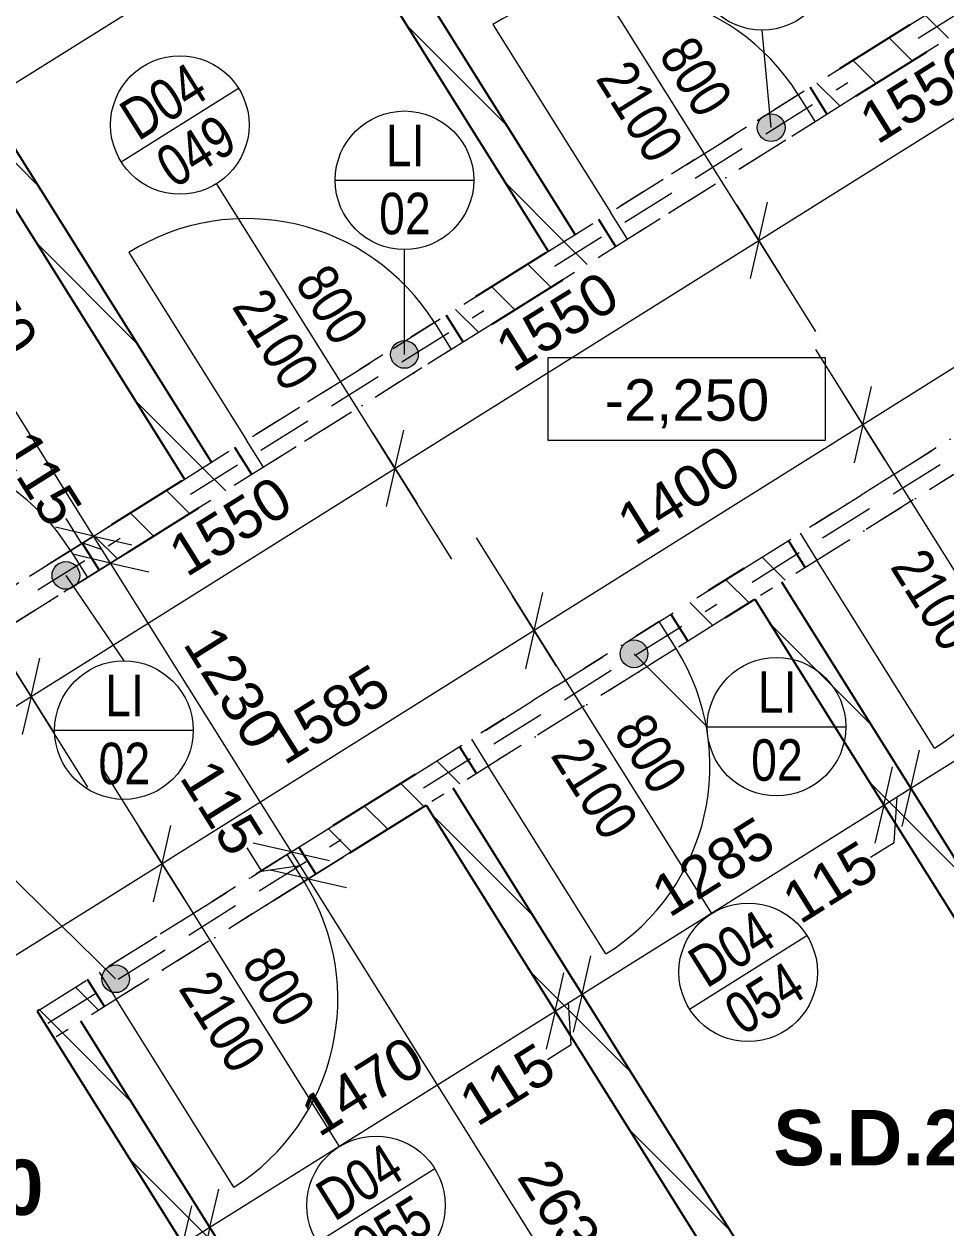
# Model space of a CAD drawing. Header units: millimetres. Extents: x -45523 to 44975, y -3459 to 74573.
# Drawn here: x -23568 to -20241, y 55182 to 59527 of the extents above; entities that cross this region are included whole.
import ezdxf

# ---------------------------------------------------------------- set-up
doc = ezdxf.new("R2010")
doc.units = ezdxf.units.MM
doc.linetypes.add('HA_Dash_3mm-S1mm', pattern=[300, 200, -100])
doc.linetypes.add('HA_DashDot_2_2mm-S0_6mm', pattern=[220, 100, -60, 0, -60])
for name, color, linetype, lineweight in [('A-____-____-DIMS', 9, 'Continuous', 5), ('A-____-____-DIMS-100', 9, 'Continuous', 5), ('A-AREA-____-IDEN', 9, 'Continuous', 9), ('A-DOOR-____-IDEN', 9, 'Continuous', 9), ('A-DOOR-____-MCUT', 9, 'HA_DashDot_2_2mm-S0_6mm', 9), ('A-DOOR-____-OTLN', 9, 'Continuous', 9), ('A-DOOR-FRAM-MCUT', 9, 'Continuous', 9), ('A-GENM-____-HDLN', 9, 'HA_Dash_3mm-S1mm', 9), ('A-GENM-____-IDEN', 9, 'Continuous', 9), ('A-GENM-____-OTLN', 9, 'Continuous', 9), ('A-WALL-____-PATT', 9, 'Continuous', 25), ('G-____-____-DIMS', 9, 'Continuous', 5), ('I-WALL-____-MCUT', 9, 'Continuous', 25)]:
    doc.layers.add(name, color=color, linetype=linetype, lineweight=lineweight)
doc.styles.add('Arial_2', font='arial.ttf', dxfattribs={"height": 150})
doc.styles.add('Arial_3', font='arial.ttf', dxfattribs={"width": 0.8, "height": 150})
doc.styles.add('Arial_B', font='arialbd.ttf', dxfattribs={"height": 200})
doc.dimstyles.new('Inner_Dimensions', dxfattribs={"dimscale": 304.8, "dimtxt": 153.03891, "dimasz": 0.656168, "dimexe": 0.492126, "dimexo": 0.0625, "dimgap": 0.065617, "dimtad": 1, "dimdec": 0, "dimzin": 0, "dimdsep": 46, "dimtxsty": 'Arial_2', "dimblk1": 'OBLIQUE', "dimblk2": 'OBLIQUE', "dimsah": 1, "dimcen": 0.09, "dimdle": 0.492126, "dimazin": 0, "dimtfac": 1, "dimtdec": 4, "dimtix": 1, "dimtmove": 0, "dimatfit": 3, "dimfxl": 0.492126, "dimfxlon": 1, "dimtvp": 1, "dimtolj": 1, "dimtzin": 0, "dimlwd": 9, "dimlwe": 9, "dimarcsym": 2})
doc.dimstyles.new('Inner_Dimensions_1', dxfattribs={"dimscale": 304.8, "dimtxt": 153.03891, "dimasz": 0.656168, "dimexe": 0.492126, "dimexo": 0.0625, "dimgap": 0.065617, "dimtad": 1, "dimdec": 0, "dimzin": 0, "dimdsep": 46, "dimtxsty": 'Arial_2', "dimblk1": 'OBLIQUE', "dimblk2": 'OBLIQUE', "dimsah": 1, "dimcen": 0.09, "dimdle": 0.492126, "dimazin": 0, "dimtfac": 1, "dimtdec": 4, "dimtix": 1, "dimtmove": 1, "dimatfit": 3, "dimfxl": 0.492126, "dimfxlon": 1, "dimtvp": 1, "dimtolj": 1, "dimtzin": 0, "dimlwd": 9, "dimlwe": 9, "dimarcsym": 2})
doc.dimstyles.new('Inner_Dimensions_2', dxfattribs={"dimscale": 304.8, "dimtxt": 153.03891, "dimasz": 0.656168, "dimexe": 0.492126, "dimexo": 0.0625, "dimgap": 0.065617, "dimtad": 1, "dimdec": 0, "dimzin": 0, "dimdsep": 46, "dimtxsty": 'Arial_2', "dimblk1": 'OBLIQUE', "dimblk2": 'OBLIQUE', "dimsah": 1, "dimcen": 0.09, "dimdle": 0.492126, "dimazin": 0, "dimtfac": 1, "dimtdec": 4, "dimtix": 1, "dimtmove": 2, "dimatfit": 3, "dimfxl": 0.492126, "dimfxlon": 1, "dimtvp": 1, "dimtolj": 1, "dimtzin": 0, "dimlwd": 9, "dimlwe": 9, "dimarcsym": 2})
pattern_1 = [(135, (0, 0), (-106.06602, -106.06602), [])]

# ---------------------------------------------------------------- blocks, each defined once
blk = doc.blocks.new('HA_DR_Single_Swing_Solid - In_800x2100_SKLEP-V11-1PP_GARAZ')
at = {"layer": 'A-DOOR-____-MCUT'}
for p, q in [((-400, 57.5), (400, 57.5)), ((-400, -57.5), (400, -57.5))]:
    blk.add_line(p, q, dxfattribs=at)
at = {"layer": 'A-DOOR-____-OTLN', "lineweight": 5}
blk.add_line((400, -857.5), (400, -57.5), dxfattribs=at)
blk.add_arc((400, -57.5), 800, 180, 270, dxfattribs=at)
at = {"layer": 'A-DOOR-FRAM-MCUT'}
for p, q in [((-450, 57.5), (-450, -57.5)), ((-400, -57.5), (-400, 57.5)), ((400, 57.5), (400, -57.5)), ((450, -57.5), (450, 57.5))]:
    blk.add_line(p, q, dxfattribs=at)
blk = doc.blocks.new('HA_DR_Single_Swing_Solid - In_800x2100_SKLEP-V12-1PP_GARAZ')
at = {"layer": 'A-DOOR-____-MCUT'}
for p, q in [((-400, 57.5), (400, 57.5)), ((-400, -57.5), (400, -57.5))]:
    blk.add_line(p, q, dxfattribs=at)
at = {"layer": 'A-DOOR-____-OTLN', "lineweight": 5}
blk.add_line((400, 857.5), (400, 57.5), dxfattribs=at)
blk.add_arc((400, 57.5), 800, 90, 180, dxfattribs=at)
at = {"layer": 'A-DOOR-FRAM-MCUT'}
for p, q in [((-450, -57.5), (-450, 57.5)), ((-400, 57.5), (-400, -57.5)), ((400, -57.5), (400, 57.5)), ((450, 57.5), (450, -57.5))]:
    blk.add_line(p, q, dxfattribs=at)
blk = doc.blocks.new('TB_Porotherm KP11_5_1250mm - TB_Porotherm KP11_5_1250mm-2113159-1PP_GARAZ')
at = {"layer": 'A-GENM-____-HDLN'}
for p, q in [((-625, 57.5), (625, 57.5)), ((-625, 0), (625, 0)), ((625, -57.5), (-625, -57.5))]:
    blk.add_line(p, q, dxfattribs=at)
blk = doc.blocks.new('DIMBLOCK99-1PP_GARAZ')
at = {"layer": 'A-____-____-DIMS-100', "lineweight": 9}
for p, q in [((-22669, 56362.1), (-22414.8, 56521.3)), ((-22541.9, 56441.7), (-22679.7, 56473.3)), ((-22541.9, 56441.7), (-22669, 56362.1)), ((-21145.7, 54212.6), (-22541.9, 56441.7)), ((-22541.9, 56441.7), (-22404.1, 56410)), ((-21272.8, 54133), (-21018.6, 54292.3)), ((-21145.7, 54212.6), (-21283.5, 54244.3)), ((-21145.7, 54212.6), (-21272.8, 54133)), ((-21145.7, 54212.6), (-21007.8, 54181))]:
    blk.add_line(p, q, dxfattribs=at)
at = {"layer": 'A-____-____-DIMS-100', "color": 0, "lineweight": 9, "insert": (-21664.9, 55446.2), "char_height": 150, "width": 553.765, "attachment_point": 1, "rotation": 302.0624, "line_spacing_factor": 0.941778, "style": 'Arial_2'}
blk.add_mtext('2630', dxfattribs=at)
blk = doc.blocks.new('_Oblique')
at = {"color": 0, "linetype": 'ByBlock', "lineweight": -2}
blk.add_line((-0.5, -0.5), (0.5, 0.5), dxfattribs=at)
blk = doc.blocks.new('DIMBLOCK100-1PP_GARAZ')
at = {"layer": 'A-____-____-DIMS-100', "lineweight": 9}
for p, q in [((-22730.1, 56459.5), (-22475.8, 56618.8)), ((-22763.9, 56553.8), (-22710.8, 56469)), ((-22603, 56539.1), (-22740.8, 56570.8)), ((-22603, 56539.1), (-22730.1, 56459.5)), ((-22541.9, 56441.7), (-22603, 56539.1)), ((-22603, 56539.1), (-22465.1, 56507.5)), ((-22710.8, 56469), (-22572.4, 56490.4)), ((-22669, 56362.1), (-22414.8, 56521.3)), ((-22541.9, 56441.7), (-22679.7, 56473.3)), ((-22541.9, 56441.7), (-22669, 56362.1)), ((-22541.9, 56441.7), (-22404.1, 56410))]:
    blk.add_line(p, q, dxfattribs=at)
at = {"layer": 'A-____-____-DIMS-100', "color": 0, "lineweight": 9, "insert": (-22882.3, 56888), "char_height": 150, "width": 415.324, "attachment_point": 1, "rotation": 302.0624, "line_spacing_factor": 0.941778, "style": 'Arial_2'}
blk.add_mtext('115', dxfattribs=at)
blk = doc.blocks.new('DIMBLOCK101-1PP_GARAZ')
at = {"layer": 'A-____-____-DIMS-100', "lineweight": 9}
for p, q in [((-23383, 57501.9), (-23128.8, 57661.2)), ((-23255.9, 57581.5), (-23393.7, 57613.2)), ((-23255.9, 57581.5), (-23383, 57501.9)), ((-22603, 56539.1), (-23255.9, 57581.5)), ((-23255.9, 57581.5), (-23118.1, 57549.9)), ((-22730.1, 56459.5), (-22475.8, 56618.8)), ((-22603, 56539.1), (-22740.8, 56570.8)), ((-22603, 56539.1), (-22730.1, 56459.5)), ((-22603, 56539.1), (-22465.1, 56507.5))]:
    blk.add_line(p, q, dxfattribs=at)
at = {"layer": 'A-____-____-DIMS-100', "color": 0, "lineweight": 9, "insert": (-22869.9, 57369.9), "char_height": 150, "width": 553.765, "attachment_point": 1, "rotation": 302.0624, "line_spacing_factor": 0.941778, "style": 'Arial_2'}
blk.add_mtext('1230', dxfattribs=at)
blk = doc.blocks.new('DIMBLOCK102-1PP_GARAZ')
at = {"layer": 'A-____-____-DIMS-100', "lineweight": 9}
for p, q in [((-23444.1, 57599.4), (-23189.8, 57758.6)), ((-23316.9, 57679), (-23454.8, 57710.7)), ((-23417.8, 57741.9), (-23364.7, 57657.1)), ((-23316.9, 57679), (-23444.1, 57599.4)), ((-23255.9, 57581.5), (-23316.9, 57679)), ((-23316.9, 57679), (-23179.1, 57647.3)), ((-23383, 57501.9), (-23128.8, 57661.2)), ((-23364.7, 57657.1), (-23286.4, 57630.3)), ((-23255.9, 57581.5), (-23393.7, 57613.2)), ((-23255.9, 57581.5), (-23383, 57501.9)), ((-23255.9, 57581.5), (-23118.1, 57549.9))]:
    blk.add_line(p, q, dxfattribs=at)
at = {"layer": 'A-____-____-DIMS-100', "color": 0, "lineweight": 9, "insert": (-23536.3, 58076), "char_height": 150, "width": 415.324, "attachment_point": 1, "rotation": 302.0624, "line_spacing_factor": 0.941778, "style": 'Arial_2'}
blk.add_mtext('115', dxfattribs=at)
blk = doc.blocks.new('DIMBLOCK103-1PP_GARAZ')
at = {"layer": 'A-____-____-DIMS-100', "lineweight": 9}
for p, q in [((-24861.4, 59862.1), (-24607.2, 60021.4)), ((-24734.3, 59941.7), (-24872.1, 59973.4)), ((-24734.3, 59941.7), (-24861.4, 59862.1)), ((-23316.9, 57679), (-24734.3, 59941.7)), ((-24734.3, 59941.7), (-24596.5, 59910.1)), ((-23444.1, 57599.4), (-23189.8, 57758.6)), ((-23316.9, 57679), (-23454.8, 57710.7)), ((-23316.9, 57679), (-23444.1, 57599.4)), ((-23316.9, 57679), (-23179.1, 57647.3))]:
    blk.add_line(p, q, dxfattribs=at)
at = {"layer": 'A-____-____-DIMS-100', "color": 0, "lineweight": 9, "insert": (-23756.6, 58785.3), "char_height": 150, "width": 553.765, "attachment_point": 1, "rotation": 302.0624, "line_spacing_factor": 0.941778, "style": 'Arial_2'}
blk.add_mtext('2670', dxfattribs=at)
blk = doc.blocks.new('DIMBLOCK123-1PP_GARAZ')
at = {"layer": 'A-____-____-DIMS-100', "lineweight": 9}
for p, q in [((-23074.3, 55250.4), (-22915, 54996.1)), ((-22994.6, 55123.3), (-23074.3, 55250.4)), ((-22994.6, 55123.3), (-22963, 55261.1)), ((-24202.4, 54366.7), (-22994.6, 55123.3)), ((-22994.6, 55123.3), (-23026.3, 54985.4)), ((-24282, 54493.9), (-24122.7, 54239.6)), ((-24202.4, 54366.7), (-24282, 54493.9)), ((-24202.4, 54366.7), (-24170.7, 54504.6)), ((-24202.4, 54366.7), (-24234, 54228.9))]:
    blk.add_line(p, q, dxfattribs=at)
at = {"layer": 'A-____-____-DIMS-100', "color": 0, "lineweight": 9, "insert": (-23908, 54804.5), "char_height": 150, "width": 553.765, "attachment_point": 1, "rotation": 32.0624, "line_spacing_factor": 0.941778, "style": 'Arial_2'}
blk.add_mtext('1425', dxfattribs=at)
blk = doc.blocks.new('DIMBLOCK124-1PP_GARAZ')
at = {"layer": 'A-____-____-DIMS-100', "lineweight": 9}
for p, q in [((-22897.2, 55184.3), (-22865.5, 55322.1)), ((-22976.8, 55311.4), (-22817.6, 55057.2)), ((-22897.2, 55184.3), (-22976.8, 55311.4)), ((-23074.3, 55250.4), (-22915, 54996.1)), ((-22994.6, 55123.3), (-23074.3, 55250.4)), ((-22994.6, 55123.3), (-22963, 55261.1)), ((-22994.6, 55123.3), (-22897.2, 55184.3)), ((-22987.2, 54970.5), (-22945.9, 55153.8)), ((-22897.2, 55184.3), (-22928.8, 55046.5)), ((-22994.6, 55123.3), (-23026.3, 54985.4)), ((-23071.9, 54917.4), (-22987.2, 54970.5))]:
    blk.add_line(p, q, dxfattribs=at)
at = {"layer": 'A-____-____-DIMS-100', "color": 0, "lineweight": 9, "insert": (-23406.1, 54798.9), "char_height": 150, "width": 415.324, "attachment_point": 1, "rotation": 32.0624, "line_spacing_factor": 0.941778, "style": 'Arial_2'}
blk.add_mtext('115', dxfattribs=at)
blk = doc.blocks.new('DIMBLOCK125-1PP_GARAZ')
at = {"layer": 'A-____-____-DIMS-100', "lineweight": 9}
for p, q in [((-21651.4, 55964.6), (-21619.7, 56102.5)), ((-21731, 56091.8), (-21571.8, 55837.5)), ((-21651.4, 55964.6), (-21731, 56091.8)), ((-22897.2, 55184.3), (-21651.4, 55964.6)), ((-21651.4, 55964.6), (-21683.1, 55826.8)), ((-22897.2, 55184.3), (-22865.5, 55322.1)), ((-22976.8, 55311.4), (-22817.6, 55057.2)), ((-22897.2, 55184.3), (-22976.8, 55311.4)), ((-22897.2, 55184.3), (-22928.8, 55046.5))]:
    blk.add_line(p, q, dxfattribs=at)
at = {"layer": 'A-____-____-DIMS-100', "color": 0, "lineweight": 9, "insert": (-22583.8, 55634), "char_height": 150, "width": 553.765, "attachment_point": 1, "rotation": 32.0624, "line_spacing_factor": 0.941778, "style": 'Arial_2'}
blk.add_mtext('1470', dxfattribs=at)
blk = doc.blocks.new('DIMBLOCK126-1PP_GARAZ')
at = {"layer": 'A-____-____-DIMS-100', "lineweight": 9}
for p, q in [((-21633.6, 56152.8), (-21474.3, 55898.6)), ((-21553.9, 56025.7), (-21633.6, 56152.8)), ((-21553.9, 56025.7), (-21522.3, 56163.5)), ((-21651.4, 55964.6), (-21619.7, 56102.5)), ((-21731, 56091.8), (-21571.8, 55837.5)), ((-21651.4, 55964.6), (-21731, 56091.8)), ((-21651.4, 55964.6), (-21553.9, 56025.7)), ((-21553.9, 56025.7), (-21585.6, 55887.8)), ((-21593.7, 55843.3), (-21602.7, 55995.2)), ((-21651.4, 55964.6), (-21683.1, 55826.8)), ((-21678.5, 55790.2), (-21593.7, 55843.3))]:
    blk.add_line(p, q, dxfattribs=at)
at = {"layer": 'A-____-____-DIMS-100', "color": 0, "lineweight": 9, "insert": (-22012.7, 55671.7), "char_height": 150, "width": 415.324, "attachment_point": 1, "rotation": 32.0624, "line_spacing_factor": 0.941778, "style": 'Arial_2'}
blk.add_mtext('115', dxfattribs=at)
blk = doc.blocks.new('DIMBLOCK127-1PP_GARAZ')
at = {"layer": 'A-____-____-DIMS-100', "lineweight": 9}
for p, q in [((-20464.9, 56707.8), (-20433.3, 56845.6)), ((-20544.6, 56834.9), (-20385.3, 56580.7)), ((-20464.9, 56707.8), (-20544.6, 56834.9)), ((-21553.9, 56025.7), (-20464.9, 56707.8)), ((-20464.9, 56707.8), (-20496.6, 56570)), ((-21633.6, 56152.8), (-21474.3, 55898.6)), ((-21553.9, 56025.7), (-21633.6, 56152.8)), ((-21553.9, 56025.7), (-21522.3, 56163.5)), ((-21553.9, 56025.7), (-21585.6, 55887.8))]:
    blk.add_line(p, q, dxfattribs=at)
at = {"layer": 'A-____-____-DIMS-100', "color": 0, "lineweight": 9, "insert": (-21319, 56426.2), "char_height": 150, "width": 553.765, "attachment_point": 1, "rotation": 32.0624, "line_spacing_factor": 0.941778, "style": 'Arial_2'}
blk.add_mtext('1285', dxfattribs=at)
blk = doc.blocks.new('DIMBLOCK128-1PP_GARAZ')
at = {"layer": 'A-____-____-DIMS-100', "lineweight": 9}
for p, q in [((-20447.1, 56896), (-20287.9, 56641.7)), ((-20367.5, 56768.9), (-20447.1, 56896)), ((-20367.5, 56768.9), (-20335.8, 56906.7)), ((-20464.9, 56707.8), (-20433.3, 56845.6)), ((-20544.6, 56834.9), (-20385.3, 56580.7)), ((-20464.9, 56707.8), (-20544.6, 56834.9)), ((-20464.9, 56707.8), (-20367.5, 56768.9)), ((-20367.5, 56768.9), (-20399.1, 56631)), ((-20464.9, 56707.8), (-20496.6, 56570)), ((-20427.9, 56573.5), (-20416.2, 56738.3)), ((-20512.6, 56520.4), (-20427.9, 56573.5))]:
    blk.add_line(p, q, dxfattribs=at)
at = {"layer": 'A-____-____-DIMS-100', "color": 0, "lineweight": 9, "insert": (-20846.8, 56402), "char_height": 150, "width": 415.324, "attachment_point": 1, "rotation": 32.0624, "line_spacing_factor": 0.941778, "style": 'Arial_2'}
blk.add_mtext('115', dxfattribs=at)
blk = doc.blocks.new('DIMBLOCK129-1PP_GARAZ')
at = {"layer": 'A-____-____-DIMS-100', "lineweight": 9}
for p, q in [((-19112.3, 57732.1), (-18953.1, 57477.8)), ((-19032.7, 57604.9), (-19112.3, 57732.1)), ((-19032.7, 57604.9), (-19001.1, 57742.8)), ((-20367.5, 56768.9), (-19032.7, 57604.9)), ((-19032.7, 57604.9), (-19064.4, 57467.1)), ((-20447.1, 56896), (-20287.9, 56641.7)), ((-20367.5, 56768.9), (-20447.1, 56896)), ((-20367.5, 56768.9), (-20335.8, 56906.7)), ((-20367.5, 56768.9), (-20399.1, 56631))]:
    blk.add_line(p, q, dxfattribs=at)
at = {"layer": 'A-____-____-DIMS-100', "color": 0, "lineweight": 9, "insert": (-20009.6, 57246.4), "char_height": 150, "width": 553.765, "attachment_point": 1, "rotation": 32.0624, "line_spacing_factor": 0.941778, "style": 'Arial_2'}
blk.add_mtext('1575', dxfattribs=at)
blk = doc.blocks.new('DIMBLOCK174-1PP_GARAZ')
at = {"layer": 'A-____-____-DIMS-100', "lineweight": 9}
for p, q in [((-22491.1, 60008.5), (-22459.5, 60146.4)), ((-22570.8, 60135.7), (-22411.5, 59881.4)), ((-22491.1, 60008.5), (-22570.8, 60135.7)), ((-23707.3, 59246.8), (-22491.1, 60008.5)), ((-22491.1, 60008.5), (-22522.8, 59870.7)), ((-23786.9, 59373.9), (-23627.7, 59119.7)), ((-23707.3, 59246.8), (-23786.9, 59373.9)), ((-23707.3, 59246.8), (-23675.6, 59384.6)), ((-23707.3, 59246.8), (-23738.9, 59109))]:
    blk.add_line(p, q, dxfattribs=at)
at = {"layer": 'A-____-____-DIMS-100', "color": 0, "lineweight": 9, "insert": (-23408.7, 59687.2), "char_height": 150, "width": 553.765, "attachment_point": 1, "rotation": 32.0612, "line_spacing_factor": 0.941778, "style": 'Arial_2'}
blk.add_mtext('1435', dxfattribs=at)
blk = doc.blocks.new('DIMBLOCK180-1PP_GARAZ')
at = {"layer": 'A-____-____-DIMS-100', "lineweight": 9}
for p, q in [((-23542.8, 57100.5), (-23511.2, 57238.3)), ((-23622.5, 57227.6), (-23463.2, 56973.4)), ((-23542.8, 57100.5), (-23622.5, 57227.6)), ((-24737.8, 56352), (-23542.8, 57100.5)), ((-23542.8, 57100.5), (-23574.5, 56962.6)), ((-24737.8, 56352), (-24706.2, 56489.8)), ((-24817.4, 56479.1), (-24658.2, 56224.9)), ((-24737.8, 56352), (-24817.4, 56479.1)), ((-24737.8, 56352), (-24769.5, 56214.2))]:
    blk.add_line(p, q, dxfattribs=at)
at = {"layer": 'A-____-____-DIMS-100', "color": 0, "lineweight": 9, "insert": (-24449.9, 56785.7), "char_height": 150, "width": 553.765, "attachment_point": 1, "rotation": 32.0612, "line_spacing_factor": 0.941778, "style": 'Arial_2'}
blk.add_mtext('1410', dxfattribs=at)
blk = doc.blocks.new('DIMBLOCK181-1PP_GARAZ')
at = {"layer": 'A-____-____-DIMS-100', "lineweight": 9}
for p, q in [((-22229.2, 57923.3), (-22197.6, 58061.1)), ((-22308.9, 58050.4), (-22149.6, 57796.1)), ((-22229.2, 57923.3), (-22308.9, 58050.4)), ((-23542.8, 57100.5), (-22229.2, 57923.3)), ((-22229.2, 57923.3), (-22260.9, 57785.4)), ((-23542.8, 57100.5), (-23511.2, 57238.3)), ((-23622.5, 57227.6), (-23463.2, 56973.4)), ((-23542.8, 57100.5), (-23622.5, 57227.6)), ((-23542.8, 57100.5), (-23574.5, 56962.6))]:
    blk.add_line(p, q, dxfattribs=at)
at = {"layer": 'A-____-____-DIMS-100', "color": 0, "lineweight": 9, "insert": (-23061.5, 57655.3), "char_height": 150, "width": 553.765, "attachment_point": 1, "rotation": 32.0612, "line_spacing_factor": 0.941778, "style": 'Arial_2'}
blk.add_mtext('1550', dxfattribs=at)
blk = doc.blocks.new('DIMBLOCK182-1PP_GARAZ')
at = {"layer": 'A-____-____-DIMS-100', "lineweight": 9}
for p, q in [((-20915.6, 58746), (-20884, 58883.9)), ((-20995.3, 58873.2), (-20836, 58618.9)), ((-20915.6, 58746), (-20995.3, 58873.2)), ((-22229.2, 57923.3), (-20915.6, 58746)), ((-20915.6, 58746), (-20947.3, 58608.2)), ((-22229.2, 57923.3), (-22197.6, 58061.1)), ((-22308.9, 58050.4), (-22149.6, 57796.1)), ((-22229.2, 57923.3), (-22308.9, 58050.4)), ((-22229.2, 57923.3), (-22260.9, 57785.4))]:
    blk.add_line(p, q, dxfattribs=at)
at = {"layer": 'A-____-____-DIMS-100', "color": 0, "lineweight": 9, "insert": (-21882, 58394.1), "char_height": 150, "width": 553.765, "attachment_point": 1, "rotation": 32.0612, "line_spacing_factor": 0.941778, "style": 'Arial_2'}
blk.add_mtext('1550', dxfattribs=at)
blk = doc.blocks.new('DIMBLOCK183-1PP_GARAZ')
at = {"layer": 'A-____-____-DIMS-100', "lineweight": 9}
for p, q in [((-19602, 59568.8), (-19570.4, 59706.6)), ((-19681.7, 59695.9), (-19522.4, 59441.7)), ((-19602, 59568.8), (-19681.7, 59695.9)), ((-20915.6, 58746), (-19602, 59568.8)), ((-19602, 59568.8), (-19633.7, 59431)), ((-20915.6, 58746), (-20884, 58883.9)), ((-20995.3, 58873.2), (-20836, 58618.9)), ((-20915.6, 58746), (-20995.3, 58873.2)), ((-20915.6, 58746), (-20947.3, 58608.2))]:
    blk.add_line(p, q, dxfattribs=at)
at = {"layer": 'A-____-____-DIMS-100', "color": 0, "lineweight": 9, "insert": (-20568.4, 59216.9), "char_height": 150, "width": 553.765, "attachment_point": 1, "rotation": 32.0612, "line_spacing_factor": 0.941778, "style": 'Arial_2'}
blk.add_mtext('1550', dxfattribs=at)
blk = doc.blocks.new('HA_TAG_Door_TypeMark_wDimensions - Scale100_Left with Bouble-921058-1PP_GARAZ')
at = {"layer": 'A-DOOR-____-IDEN'}
for p, q in [((-2.5, 13.5), (2.5, 13.5)), ((0, -5), (0, 11))]:
    blk.add_line(p, q, dxfattribs=at)
blk.add_circle((0, 13.5), 2.5, dxfattribs=at)
blk = doc.blocks.new('HA_TAG_Door_TypeMark_wDimensions - Scale100_Right with Bouble-921054-1PP_GARAZ')
at = {"layer": 'A-DOOR-____-IDEN'}
for p, q in [((0, 5), (0, -11)), ((-2.5, -13.5), (2.5, -13.5))]:
    blk.add_line(p, q, dxfattribs=at)
blk.add_circle((0, -13.5), 2.5, dxfattribs=at)
blk = doc.blocks.new('DIMBLOCK278-1PP_GARAZ')
at = {"layer": 'A-____-____-DIMS-100', "lineweight": 9}
for p, q in [((-19028.5, 58850.9), (-19187.8, 59105.2)), ((-19108.1, 58978), (-19076.5, 59115.9)), ((-19108.1, 58978), (-20540.4, 58080.9)), ((-19108.1, 58978), (-19139.8, 58840.2)), ((-19108.1, 58978), (-19028.5, 58850.9)), ((-20460.7, 57953.8), (-20620, 58208)), ((-20540.4, 58080.9), (-20508.7, 58218.8)), ((-20540.4, 58080.9), (-20572, 57943.1)), ((-20540.4, 58080.9), (-20460.7, 57953.8))]:
    blk.add_line(p, q, dxfattribs=at)
at = {"layer": 'A-____-____-DIMS-100', "color": 0, "lineweight": 9, "insert": (-20133.8, 58589), "char_height": 150, "width": 553.765, "attachment_point": 1, "rotation": 32.0624, "line_spacing_factor": 0.941778, "style": 'Arial_2'}
blk.add_mtext('1690', dxfattribs=at)
blk = doc.blocks.new('DIMBLOCK279-1PP_GARAZ')
at = {"layer": 'A-____-____-DIMS-100', "lineweight": 9}
for p, q in [((-20460.7, 57953.8), (-20620, 58208)), ((-20540.4, 58080.9), (-20508.7, 58218.8)), ((-20540.4, 58080.9), (-21726.8, 57337.7)), ((-20540.4, 58080.9), (-20572, 57943.1)), ((-20540.4, 58080.9), (-20460.7, 57953.8)), ((-21647.2, 57210.6), (-21806.4, 57464.9)), ((-21726.8, 57337.7), (-21695.2, 57475.6)), ((-21726.8, 57337.7), (-21758.5, 57199.9)), ((-21726.8, 57337.7), (-21647.2, 57210.6))]:
    blk.add_line(p, q, dxfattribs=at)
at = {"layer": 'A-____-____-DIMS-100', "color": 0, "lineweight": 9, "insert": (-21443.1, 57768.8), "char_height": 150, "width": 553.765, "attachment_point": 1, "rotation": 32.0624, "line_spacing_factor": 0.941778, "style": 'Arial_2'}
blk.add_mtext('1400', dxfattribs=at)
blk = doc.blocks.new('DIMBLOCK280-1PP_GARAZ')
at = {"layer": 'A-____-____-DIMS-100', "lineweight": 9}
for p, q in [((-21647.2, 57210.6), (-21806.4, 57464.9)), ((-21726.8, 57337.7), (-21695.2, 57475.6)), ((-21726.8, 57337.7), (-23070, 56496.4)), ((-21726.8, 57337.7), (-21758.5, 57199.9)), ((-21726.8, 57337.7), (-21647.2, 57210.6)), ((-22990.4, 56369.2), (-23149.7, 56623.5)), ((-23070, 56496.4), (-23038.4, 56634.2)), ((-23070, 56496.4), (-23101.7, 56358.5)), ((-23070, 56496.4), (-22990.4, 56369.2))]:
    blk.add_line(p, q, dxfattribs=at)
at = {"layer": 'A-____-____-DIMS-100', "color": 0, "lineweight": 9, "insert": (-22708, 56976.5), "char_height": 150, "width": 553.765, "attachment_point": 1, "rotation": 32.0624, "line_spacing_factor": 0.941778, "style": 'Arial_2'}
blk.add_mtext('1585', dxfattribs=at)
blk = doc.blocks.new('DIMBLOCK281-1PP_GARAZ')
at = {"layer": 'A-____-____-DIMS-100', "lineweight": 9}
for p, q in [((-22990.4, 56369.2), (-23149.7, 56623.5)), ((-23070, 56496.4), (-23038.4, 56634.2)), ((-23070, 56496.4), (-24968.4, 55307.2)), ((-23070, 56496.4), (-23101.7, 56358.5)), ((-23070, 56496.4), (-22990.4, 56369.2)), ((-24761.7, 55259.7), (-24921, 55514)), ((-24841.3, 55386.9), (-24809.7, 55524.7)), ((-24841.3, 55386.9), (-24873, 55249)), ((-24841.3, 55386.9), (-24761.7, 55259.7))]:
    blk.add_line(p, q, dxfattribs=at)
at = {"layer": 'A-____-____-DIMS-100', "color": 0, "lineweight": 9, "insert": (-24265.2, 56001.1), "char_height": 150, "width": 553.765, "attachment_point": 1, "rotation": 32.0624, "line_spacing_factor": 0.941778, "style": 'Arial_2'}
blk.add_mtext('2090', dxfattribs=at)
blk = doc.blocks.new('Spot Elevations - Generic-448778-1PP_GARAZ')
at = {"layer": 'G-____-____-DIMS', "lineweight": 9}
for p, q in [((-5, 0), (-5, 3)), ((-5, 3), (5, 3)), ((5, 3), (5, 0)), ((5, 0), (-5, 0))]:
    blk.add_line(p, q, dxfattribs=at)
blk = doc.blocks.new('DIMBLOCK543-1PP_GARAZ')
at = {"layer": 'A-____-____-DIMS-100', "lineweight": 9}
for p, q in [((-18483.1, 71251.8), (-18642.3, 71506)), ((-18562.7, 71378.9), (-18531, 71516.7)), ((-18435.6, 71458.5), (-42266.7, 56531.7)), ((-18562.7, 71378.9), (-18594.4, 71241.1)), ((-18562.7, 71378.9), (-18483.1, 71251.8)), ((-42060, 56484.2), (-42219.2, 56738.4)), ((-42139.6, 56611.3), (-42107.9, 56749.1)), ((-42139.6, 56611.3), (-42171.3, 56473.5)), ((-42139.6, 56611.3), (-42060, 56484.2))]:
    blk.add_line(p, q, dxfattribs=at)
at = {"layer": 'A-____-____-DIMS-100', "color": 0, "lineweight": 9, "insert": (-31092.9, 63783.9), "char_height": 150, "width": 692.207, "attachment_point": 1, "rotation": 32.0612, "line_spacing_factor": 0.941778, "style": 'Arial_2'}
blk.add_mtext('27820', dxfattribs=at)
blk = doc.blocks.new('HA_TAG_GM_Products - Generic-588599-1PP_GARAZ')
at = {"layer": 'A-GENM-____-IDEN'}
blk.add_line((-2.5, 0), (2.5, 0), dxfattribs=at)
blk.add_circle((0, 0), 2.5, dxfattribs=at)

msp = doc.modelspace()

# ---------------------------------------------------------------- hatches: boundary and pattern name
at = {"layer": 'A-GENM-____-IDEN'}
h = msp.add_hatch(color=256, dxfattribs=at)
edge = h.paths.add_edge_path()
edge.add_arc((-20871.3, 59153.3), 50, 0, 360)
h = msp.add_hatch(color=256, dxfattribs=at)
edge = h.paths.add_edge_path()
edge.add_arc((-22194.9, 58334.6), 50, 0, 360)
h = msp.add_hatch(color=256, dxfattribs=at)
edge = h.paths.add_edge_path()
edge.add_arc((-23417.1, 57536.9), 50, 0, 360)
h = msp.add_hatch(color=256, dxfattribs=at)
edge = h.paths.add_edge_path()
edge.add_arc((-21366.3, 57254), 50, 0, 360)
h = msp.add_hatch(color=256, dxfattribs=at)
edge = h.paths.add_edge_path()
edge.add_arc((-23237.5, 56081), 50, 0, 360)
at = {"layer": 'A-WALL-____-PATT', "lineweight": 5}
h = msp.add_hatch(dxfattribs=at)
h.set_pattern_fill('FP_2', color=256, style=0, pattern_type=2)
h.set_pattern_definition(pattern_1)
h.paths.add_polyline_path([(-21675.9, 58706.9), (-21578.4, 58768), (-22995.7, 61030.7), (-23093.1, 60969.7), (-21764.3, 58848.1)])
h = msp.add_hatch(dxfattribs=at)
h.set_pattern_fill('FP_2', color=256, style=0, pattern_type=2)
h.set_pattern_definition(pattern_1)
h.paths.add_polyline_path([(-25381.9, 56249.9), (-25254.7, 56329.5), (-25315.8, 56427), (-25442.9, 56347.3)])
h.paths.add_polyline_path([(-24492, 56807.2), (-24059.8, 57078), (-24120.8, 57175.5), (-24553.1, 56904.7)])
h.paths.add_polyline_path([(-23297, 57555.8), (-22746.2, 57900.8), (-22807.2, 57998.3), (-23358.1, 57653.2)])
h.paths.add_polyline_path([(-21983.5, 58378.6), (-21432.6, 58723.6), (-21493.6, 58821.1), (-22044.5, 58476)])
h.paths.add_polyline_path([(-20669.9, 59201.4), (-20119, 59546.4), (-20180.1, 59643.9), (-20730.9, 59298.8)])
h.paths.add_polyline_path([(-19356.3, 60024.2), (-18686.8, 60443.5), (-18747.8, 60541), (-19417.3, 60121.6)])
h = msp.add_hatch(dxfattribs=at)
h.set_pattern_fill('FP_2', color=256, style=0, pattern_type=2)
h.set_pattern_definition(pattern_1)
h.paths.add_polyline_path([(-22989.4, 57884.1), (-22892, 57945.2), (-24309.3, 60207.9), (-24406.7, 60146.9), (-24161.3, 59755)])
h = msp.add_hatch(dxfattribs=at)
h.set_pattern_fill('FP_2', color=256, style=0, pattern_type=2)
h.set_pattern_definition(pattern_1)
h.paths.add_polyline_path([(-23460.2, 55866.5), (-23278, 55980.6), (-23339, 56078.1), (-23521.2, 55963.9)])
h.paths.add_polyline_path([(-22515.3, 56458.4), (-21934.8, 56822), (-21995.8, 56919.5), (-22576.3, 56555.8)])
h.paths.add_polyline_path([(-21172, 57299.8), (-20748.3, 57565.2), (-20809.3, 57662.6), (-21233.1, 57397.2)])
h.paths.add_polyline_path([(-19985.6, 58042.9), (-19316.1, 58462.3), (-19377.1, 58559.8), (-20046.6, 58140.4)])
h.paths.add_polyline_path([(-18553.3, 58940.1), (-17972.8, 59303.7), (-18033.9, 59401.1), (-18614.4, 59037.5)])
h = msp.add_hatch(dxfattribs=at)
h.set_pattern_fill('FP_2', color=256, style=0, pattern_type=2)
h.set_pattern_definition(pattern_1)
h.paths.add_polyline_path([(-19534.3, 55222), (-19436.8, 55283), (-20833, 57512.1), (-20930.5, 57451.1)])
h = msp.add_hatch(dxfattribs=at)
h.set_pattern_fill('FP_2', color=256, style=0, pattern_type=2)
h.set_pattern_definition(pattern_1)
h.paths.add_polyline_path([(-20720.7, 54478.8), (-20623.3, 54539.9), (-22019.5, 56768.9), (-22116.9, 56707.9), (-21764.3, 56144.9)])
h = msp.add_hatch(dxfattribs=at)
h.set_pattern_fill('FP_2', color=256, style=0, pattern_type=2)
h.set_pattern_definition(pattern_1)
h.paths.add_polyline_path([(-22064, 53637.4), (-21966.5, 53698.5), (-23362.7, 55927.5), (-23460.2, 55866.5), (-23030.5, 55180.5)])

# ---------------------------------------------------------------- linework, layer by layer
at = {"layer": 'A-GENM-____-IDEN'}
for p, q in [((-20871.3, 59153.3), (-20903.9, 59505.3)), ((-22194.9, 58334.6), (-22194.9, 58713.4)), ((-23417.1, 57536.9), (-23207.7, 57228.5)), ((-21366.3, 57254), (-21102, 56990.8)), ((-23237.5, 56081), (-23643.1, 56478.5))]:
    msp.add_line(p, q, dxfattribs=at)
for centre in [(-20871.3, 59153.3), (-22194.9, 58334.6), (-23417.1, 57536.9), (-21366.3, 57254), (-23237.5, 56081)]:
    msp.add_circle(centre, 50, dxfattribs=at)
at = {"layer": 'I-WALL-____-MCUT'}
for p, q in [((-21578.4, 58768), (-22995.7, 61030.7)), ((-23093.1, 60969.7), (-21675.9, 58706.9)), ((-22892, 57945.2), (-24309.3, 60207.9)), ((-24406.7, 60146.9), (-22989.4, 57884.1)), ((-20370.8, 59524.4), (-20625, 59365.2)), ((-20563.9, 59267.7), (-20309.8, 59426.9)), ((-20730.9, 59298.8), (-20669.9, 59201.4)), ((-21432.6, 58723.6), (-21493.6, 58821.1)), ((-21684.4, 58701.6), (-21938.5, 58542.4)), ((-21877.5, 58444.9), (-21623.3, 58604.1)), ((-22044.5, 58476), (-21983.5, 58378.6)), ((-22746.2, 57900.8), (-22807.2, 57998.3)), ((-22998, 57878.8), (-23252.1, 57719.6)), ((-23191.1, 57622.1), (-22936.9, 57781.3)), ((-20748.3, 57565.2), (-20809.3, 57662.6)), ((-23358.1, 57653.2), (-23297, 57555.8)), ((-20970.4, 57561.8), (-21097.4, 57482.2)), ((-19436.8, 55283), (-20833, 57512.1)), ((-21036.4, 57384.7), (-20930.5, 57451.1)), ((-20930.5, 57451.1), (-19534.3, 55222)), ((-21233.1, 57397.2), (-21172, 57299.8)), ((-21934.8, 56822), (-21995.8, 56919.5)), ((-22156.9, 56818.6), (-22453.4, 56632.8)), ((-20623.3, 54539.9), (-22019.5, 56768.9)), ((-22392.3, 56535.4), (-22116.9, 56707.9)), ((-22116.9, 56707.9), (-20720.7, 54478.8)), ((-22576.3, 56555.8), (-22515.3, 56458.4)), ((-23278, 55980.6), (-23339, 56078.1)), ((-23512.8, 55969.2), (-23521.2, 55963.9)), ((-23521.2, 55963.9), (-22064, 53637.4)), ((-21966.5, 53698.5), (-23362.7, 55927.5))]:
    msp.add_line(p, q, dxfattribs=at)

# ---------------------------------------------------------------- block references
at = {"layer": 'A-DOOR-____-IDEN'}
for name, p, xscale, yscale, zscale, rotation in [('HA_TAG_Door_TypeMark_wDimensions - Scale100_Left with Bouble-921058-1PP_GARAZ', (-19662, 59664.5), 99.99999999999993, 99.99999999999993, 99.99999999999993, 32.06238575571572), ('HA_TAG_Door_TypeMark_wDimensions - Scale100_Left with Bouble-921058-1PP_GARAZ', (-20975.6, 58841.7), 99.99999999999993, 99.99999999999993, 99.99999999999993, 32.06238575571572), ('HA_TAG_Door_TypeMark_wDimensions - Scale100_Left with Bouble-921058-1PP_GARAZ', (-22289.2, 58018.9), 99.99999999999993, 99.99999999999993, 99.99999999999993, 32.06238575571572), ('HA_TAG_Door_TypeMark_wDimensions - Scale100_Left with Bouble-921058-1PP_GARAZ', (-23602.7, 57196.1), 99.99999999999993, 99.99999999999993, 99.99999999999993, 32.06238575571572), ('HA_TAG_Door_TypeMark_wDimensions - Scale100_Right with Bouble-921054-1PP_GARAZ', (-20445.4, 57929.3), 99.99999999999991, 99.99999999999991, 99.99999999999991, 32.06238575571592), ('HA_TAG_Door_TypeMark_wDimensions - Scale100_Right with Bouble-921054-1PP_GARAZ', (-21671, 57248.6), 99.99999999999991, 99.99999999999991, 99.99999999999991, 32.06238575571592), ('HA_TAG_Door_TypeMark_wDimensions - Scale100_Right with Bouble-921054-1PP_GARAZ', (-23014.2, 56407.3), 99.99999999999991, 99.99999999999991, 99.99999999999991, 32.06238575571592)]:
    msp.add_blockref(name, p, dxfattribs=dict(at, xscale=xscale, yscale=yscale, zscale=zscale, rotation=rotation))
at = {"layer": 'A-DOOR-____-OTLN'}
for name, p, rotation in [('HA_DR_Single_Swing_Solid - In_800x2100_SKLEP-V11-1PP_GARAZ', (-21081.8, 59011.2), 212.0623857557158), ('HA_DR_Single_Swing_Solid - In_800x2100_SKLEP-V11-1PP_GARAZ', (-22395.3, 58188.4), 212.0623857557158), ('HA_DR_Single_Swing_Solid - In_800x2100_SKLEP-V11-1PP_GARAZ', (-23708.9, 57365.6), 212.0623857557158), ('HA_DR_Single_Swing_Solid - In_800x2100_SKLEP-V12-1PP_GARAZ', (-20397.5, 57852.8), 212.062385755716), ('HA_DR_Single_Swing_Solid - In_800x2100_SKLEP-V12-1PP_GARAZ', (-21583.9, 57109.6), 212.062385755716), ('HA_DR_Single_Swing_Solid - In_800x2100_SKLEP-V12-1PP_GARAZ', (-22927.1, 56268.2), 212.062385755716)]:
    msp.add_blockref(name, p, dxfattribs=dict(at, rotation=rotation))
at = {"layer": 'A-GENM-____-IDEN', "xscale": 99.99999999999993, "yscale": 99.99999999999993, "zscale": 99.99999999999993}
for p in [(-20903.9, 59755.3), (-22194.9, 58963.4), (-23207.7, 56978.5), (-20852, 56990.8)]:
    msp.add_blockref('HA_TAG_GM_Products - Generic-588599-1PP_GARAZ', p, dxfattribs=at)
at = {"layer": 'A-GENM-____-OTLN', "rotation": 32.06238575571535}
for p in [(-19810.6, 59807.5), (-21124.1, 58984.7), (-22437.7, 58161.9), (-20410.2, 57844.8), (-23751.3, 57339.1), (-21596.6, 57101.6), (-22952.6, 56252.3)]:
    msp.add_blockref('TB_Porotherm KP11_5_1250mm - TB_Porotherm KP11_5_1250mm-2113159-1PP_GARAZ', p, dxfattribs=at)
at = {"layer": 'G-____-____-DIMS', "lineweight": 9, "xscale": 99.99999999999993, "yscale": 99.99999999999993, "zscale": 99.99999999999993}
msp.add_blockref('Spot Elevations - Generic-448778-1PP_GARAZ', (-21176.4, 58023.5), dxfattribs=at)

# ---------------------------------------------------------------- texts
at = {"layer": 'A-AREA-____-IDEN', "lineweight": 5, "char_height": 200, "width": 1058.227, "attachment_point": 1, "style": 'Arial_B'}
for s, insert in [('S.D.28', (-20863.4, 55607.6)), ('S.D.20', (-24351.8, 55428.3))]:
    msp.add_mtext(s, dxfattribs=dict(at, insert=insert))
at = {"layer": 'A-DOOR-____-IDEN', "lineweight": 5, "char_height": 150, "attachment_point": 1, "style": 'Arial_3'}
for s, insert, width, rotation in [('800', (-21152.7, 59495.8), 346.329, 302.0624), ('D04', (-23235.9, 59229.8), 378.396, 32.0624), ('2100', (-21379.7, 59409.8), 461.772, 302.0624), ('049', (-23106.1, 59058.5), 346.329, 32.0624), ('800', (-22466.2, 58673), 346.329, 302.0624), ('2100', (-22693.3, 58587), 461.772, 302.0624), ('2100', (-20317, 57647.2), 461.772, 302.0624), ('800', (-21315.6, 57052.7), 346.329, 302.0624), ('2100', (-21542.7, 56966.6), 461.772, 302.0624), ('D04', (-21184.5, 56171.4), 378.396, 32.0624), ('800', (-22658.8, 56211.3), 346.329, 302.0624), ('2100', (-22885.9, 56125.2), 461.772, 302.0624), ('054', (-21054.7, 56000), 346.329, 32.0624), ('D04', (-22527.7, 55330), 378.396, 32.0624), ('055', (-22397.9, 55158.7), 346.329, 32.0624)]:
    msp.add_mtext(s, dxfattribs=dict(at, insert=insert, width=width, rotation=rotation))
at = {"layer": 'A-GENM-____-IDEN', "lineweight": 5, "char_height": 150, "attachment_point": 1, "style": 'Arial_3'}
for s, insert, width in [('LI', (-22262.6, 59163.7), 173.164), ('02', (-22286.6, 58918.2), 230.886), ('LI', (-20919.6, 57191.1), 173.164), ('LI', (-23275.3, 57178.7), 173.164), ('02', (-23299.3, 56933.2), 230.886), ('02', (-20943.6, 56945.6), 230.886)]:
    msp.add_mtext(s, dxfattribs=dict(at, insert=insert, width=width))

# ---------------------------------------------------------------- dimensions: what is measured, and where the dimension line sits
at = {"layer": 'A-____-____-DIMS', "lineweight": 9}
for base, p1, p2, angle, override, picture, middle in [((-22491.1, 60008.5), (-23786.9, 59373.9), (-22570.8, 60135.7), 32.0612, {"dimpost": '<>', "dimfxl": 1435}, 'DIMBLOCK174-1PP_GARAZ', (-23150.5, 59709.6)), ((-19602, 59568.8), (-20995.3, 58873.2), (-19681.7, 59695.9), 32.0612, {"dimpost": '<>', "dimfxl": 1550}, 'DIMBLOCK183-1PP_GARAZ', (-20310.1, 59239.3)), ((-20540.4, 58080.9), (-19028.5, 58850.9), (-20460.7, 57953.8), 32.0624, {"dimpost": '<>', "dimfxl": 1690.002243}, 'DIMBLOCK278-1PP_GARAZ', (-19875.5, 58611.3)), ((-20915.6, 58746), (-22308.9, 58050.4), (-20995.3, 58873.2), 32.0612, {"dimpost": '<>', "dimfxl": 1550}, 'DIMBLOCK182-1PP_GARAZ', (-21623.7, 58416.5)), ((-21726.8, 57337.7), (-20460.7, 57953.8), (-21647.2, 57210.6), 32.0624, {"dimpost": '<>', "dimfxl": 1400.002112}, 'DIMBLOCK279-1PP_GARAZ', (-21184.9, 57791.2)), ((-19032.7, 57604.9), (-20447.1, 56896), (-19112.3, 57732.1), 32.0624, {"dimpost": '<>', "dimfxl": 1575}, 'DIMBLOCK129-1PP_GARAZ', (-19751.4, 57268.8)), ((-23255.9, 57581.5), (-22730.1, 56459.5), (-23383, 57501.9), 302.0624, {"dimpost": '<>', "dimfxl": 1230}, 'DIMBLOCK101-1PP_GARAZ', (-22847.5, 57111.6)), ((-23070, 56496.4), (-21647.2, 57210.6), (-22990.4, 56369.2), 32.0624, {"dimpost": '<>', "dimfxl": 1584.985482}, 'DIMBLOCK280-1PP_GARAZ', (-22449.7, 56998.9)), ((-23542.8, 57100.5), (-24817.4, 56479.1), (-23622.5, 57227.6), 32.0612, {"dimpost": '<>', "dimfxl": 1410.048009}, 'DIMBLOCK180-1PP_GARAZ', (-24191.6, 56808.1)), ((-20464.9, 56707.8), (-21633.6, 56152.8), (-20544.6, 56834.9), 32.0624, {"dimpost": '<>', "dimfxl": 1285}, 'DIMBLOCK127-1PP_GARAZ', (-21060.7, 56448.6)), ((-24841.3, 55386.9), (-22990.4, 56369.2), (-24761.7, 55259.7), 32.0624, {"dimpost": '<>', "dimfxl": 2090.077406}, 'DIMBLOCK281-1PP_GARAZ', (-24007, 56023.5)), ((-21651.4, 55964.6), (-22976.8, 55311.4), (-21731, 56091.8), 32.0624, {"dimpost": '<>', "dimfxl": 1469.992615}, 'DIMBLOCK125-1PP_GARAZ', (-22325.6, 55656.3)), ((-22994.6, 55123.3), (-24282, 54493.9), (-23074.3, 55250.4), 32.0624, {"dimpost": '<>', "dimfxl": 1425.101277}, 'DIMBLOCK123-1PP_GARAZ', (-23649.8, 54826.9))]:
    dim = msp.add_linear_dim(base=base, p1=p1, p2=p2, angle=angle, dimstyle='Inner_Dimensions', override=override, dxfattribs=at)
    dim.commit()
    dim.dimension.update_dxf_attribs({"geometry": picture, "text_midpoint": middle})
for base, p1, p2, angle, dimstyle, override, picture, middle, turn in [((-24734.3, 59941.7), (-23444.1, 57599.4), (-24861.4, 59862.1), 302.0624, 'Inner_Dimensions_2', {"dimpost": '<>', "dimfxl": 2669.994376}, 'DIMBLOCK103-1PP_GARAZ', (-23694.3, 58497.6), 302.0624), ((-23316.9, 57679), (-23383, 57501.9), (-23444.1, 57599.4), 302.0624, 'Inner_Dimensions_1', {"dimpost": '<>', "dimfxl": 115}, 'DIMBLOCK102-1PP_GARAZ', (-23510.8, 57847), 302.0624), ((-22229.2, 57923.3), (-23622.5, 57227.6), (-22308.9, 58050.4), 32.0612, 'Inner_Dimensions_2', {"dimpost": '<>', "dimfxl": 1550}, 'DIMBLOCK181-1PP_GARAZ', (-22773.8, 57717.6), 32.0612), ((-22603, 56539.1), (-22669, 56362.1), (-22730.1, 56459.5), 302.0624, 'Inner_Dimensions_1', {"dimpost": '<>', "dimfxl": 115}, 'DIMBLOCK100-1PP_GARAZ', (-22856.8, 56658.9), 302.0624), ((-20367.5, 56768.9), (-20544.6, 56834.9), (-20447.1, 56896), 32.0624, 'Inner_Dimensions_1', {"dimpost": '<>', "dimfxl": 115}, 'DIMBLOCK128-1PP_GARAZ', (-20617.8, 56427.5), 32.0624), ((-22541.9, 56441.7), (-21272.8, 54133), (-22669, 56362.1), 302.0624, 'Inner_Dimensions_2', {"dimpost": '<>', "dimfxl": 2630.224797}, 'DIMBLOCK99-1PP_GARAZ', (-21602.7, 55158.4), 302.0624), ((-21553.9, 56025.7), (-21731, 56091.8), (-21633.6, 56152.8), 32.0624, 'Inner_Dimensions_1', {"dimpost": '<>', "dimfxl": 115}, 'DIMBLOCK126-1PP_GARAZ', (-21783.6, 55697.2), 32.0624), ((-22897.2, 55184.3), (-23074.3, 55250.4), (-22976.8, 55311.4), 32.0624, 'Inner_Dimensions_1', {"dimpost": '<>', "dimfxl": 115}, 'DIMBLOCK124-1PP_GARAZ', (-23177, 54824.4), 32.0624)]:
    dim = msp.add_linear_dim(base=base, p1=p1, p2=p2, angle=angle, dimstyle=dimstyle, override=override, dxfattribs=at)
    dim.commit()
    dim.dimension.update_dxf_attribs({"geometry": picture, "text_midpoint": middle, "dimtype": 160, "text_rotation": turn})

# ---------------------------------------------------------------- next in the draw order: texts
at = {"layer": 'G-____-____-DIMS', "lineweight": 9, "insert": (-21472.5, 58245.3), "char_height": 150, "width": 710.695, "attachment_point": 1, "line_spacing_factor": 0.941778, "style": 'Arial_2', "bg_fill": 3, "box_fill_scale": 1.25, "bg_fill_color": 256, "bg_fill_true_color": 13158600, "bg_fill_transparency": 0}
msp.add_mtext('-2,250', dxfattribs=at)

# ---------------------------------------------------------------- next in the draw order: dimensions: what is measured, and where the dimension line sits
at = {"layer": 'A-____-____-DIMS', "lineweight": 9}
dim = msp.add_linear_dim(base=(-42139.6, 56611.3), p1=(-18483.1, 71251.8), p2=(-42060, 56484.2), angle=32.0612, dimstyle='Inner_Dimensions_2', override={"dimpost": '<>', "dimfxl": 27820}, dxfattribs=at)
dim.commit()
dim.dimension.update_dxf_attribs({"geometry": 'DIMBLOCK543-1PP_GARAZ', "text_midpoint": (-30746.5, 63882.8), "dimtype": 160, "text_rotation": 32.0612})

doc.saveas('drawing.dxf')
